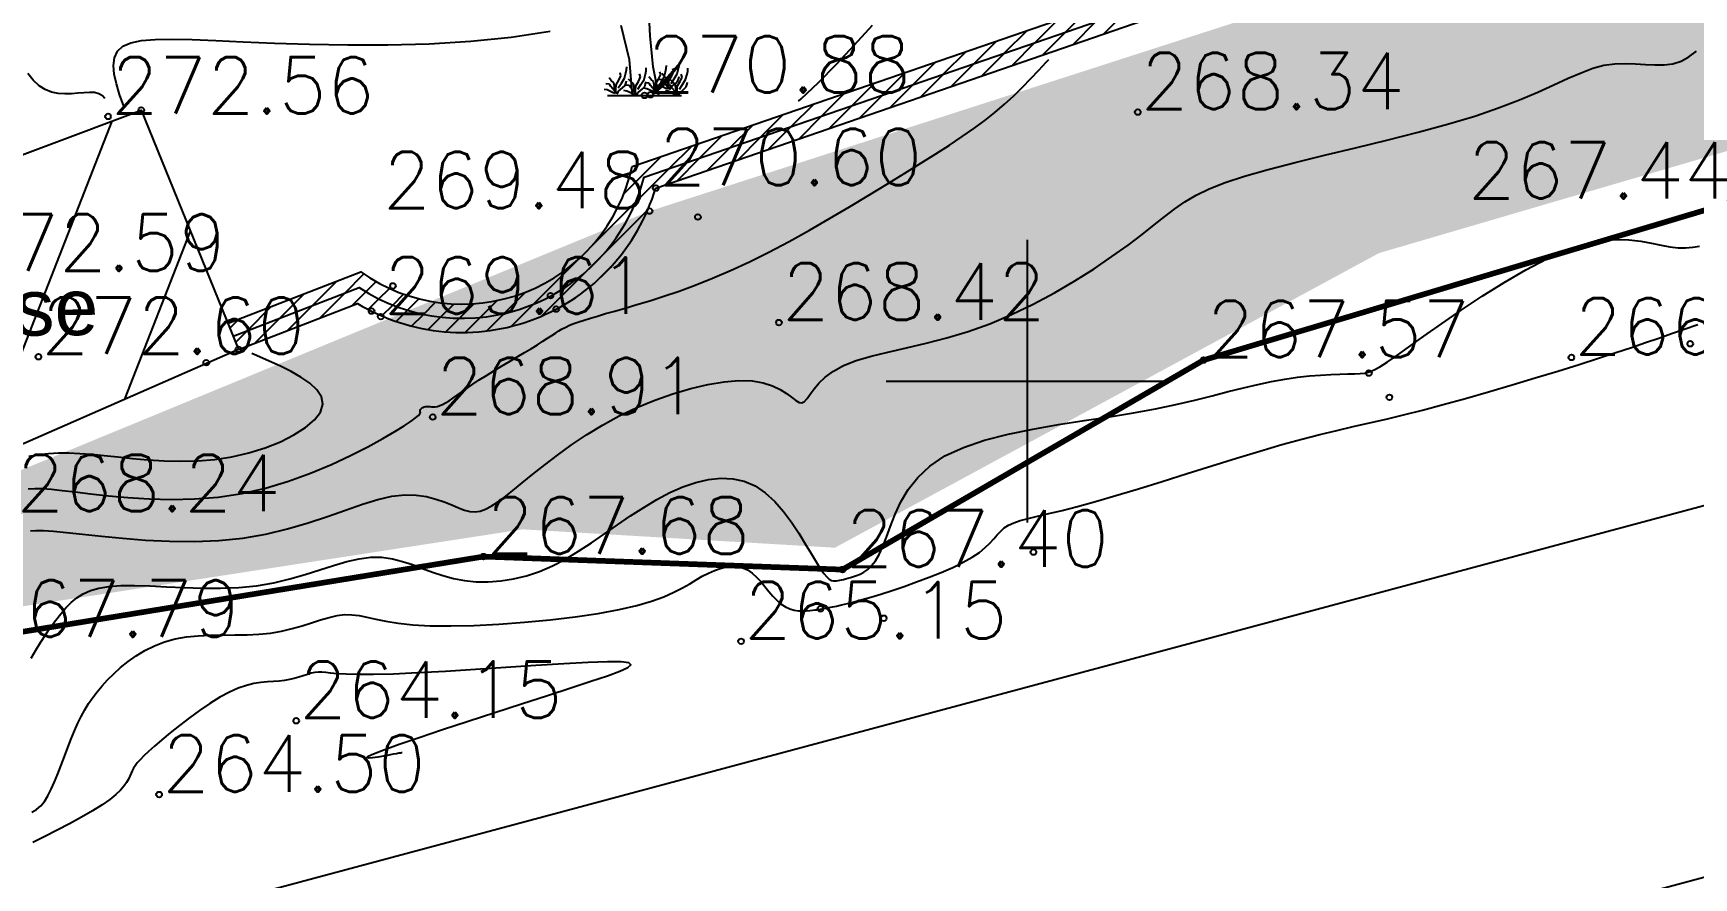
# Model space of a CAD drawing. Extents: x 524954 to 526204, y 9523489 to 9524010.
# Drawn here: x 525682.41 to 525711.79, y 9523591.21 to 9523606.16 of the extents above; entities that cross this region are included whole.
import ezdxf
from ezdxf.enums import TextEntityAlignment as Align

# ---------------------------------------------------------------- set-up
doc = ezdxf.new("R2010")
doc.units = 0
doc.header["$PDMODE"] = 33
doc.header["$PDSIZE"] = 0.1
doc.linetypes.add('ACAD_ISO12W100', pattern=[21, 12, -3, 0, -3, 0, -3])
doc.linetypes.add('CACHE2', pattern=[4.7625, 3.175, -1.5875])
for name, color, linetype in [('Arbre', 34, 'ACAD_ISO12W100'), ('Bati', 6, 'Continuous'), ('Bati_H', 1, 'Continuous'), ('Bord Fleuve', 4, 'ACAD_ISO12W100'), ('Carroyage', 7, 'Continuous'), ('Cloture', 7, 'Continuous'), ('CN_01_00', 3, 'Continuous'), ('CN_02_00', 4, 'Continuous'), ('CN_05_00', 6, 'Continuous'), ('CN_10_00', 1, 'Continuous'), ('Haut_Talus', 30, 'Continuous'), ('Murs', 1, 'Continuous'), ('TopoAlt', 3, 'Continuous'), ('TOPOJIS', 7, 'Continuous'), ('Toponomie', 7, 'CACHE2')]:
    doc.layers.add(name, color=color, linetype=linetype)
doc.styles.add('Simplex 1.0', font='Simplex.shx', dxfattribs={"width": 0.99, "height": 1})
doc.styles.get("Standard").update_dxf_attribs({"font": 'arial.ttf'})
pattern_1 = [(45, (0, 0), (-0.1767766952966, 0.1767766952966), [])]

# ---------------------------------------------------------------- blocks, each defined once
blk = doc.blocks.new('TCPOINT M')
at = {"color": 0}
blk.add_point((0, 0), dxfattribs=at)
at = {"layer": 'TopoAlt', "style": 'Simplex 1.0', "width": 0.99}
blk.add_attdef('ALT', (0.15, 0.15), '', height=1, dxfattribs=at)
blk = doc.blocks.new('v088')
at = {"linetype": 'Continuous'}
for p, q in [((0.102, 1.053), (0.043, 2.109)), ((-0.268, 0.628), (-0.412, 1.235)), ((0.151, 0.506), (0.102, 1.053)), ((-0.213, 0), (-0.268, 0.628)), ((-0.587, 0.264), (-0.627, 0.308)), ((-0.452, 0.267), (-0.416, 0.349)), ((-0.416, 0.349), (-0.433, 0.399)), ((-0.409, 0.214), (-0.353, 0.303)), ((-0.353, 0.303), (-0.329, 0.397)), ((-0.329, 0.397), (-0.317, 0.454)), ((-0.317, 0.454), (-0.315, 0.507)), ((-0.106, 0.248), (-0.07, 0.329)), ((-0.07, 0.329), (-0.087, 0.38)), ((-0.007, 0.284), (0.017, 0.377)), ((0.017, 0.377), (0.029, 0.435)), ((0.029, 0.435), (0.031, 0.488)), ((0.115, 0.284), (0.075, 0.327)), ((0.256, 0), (0.151, 0.506)), ((0.25, 0.286), (0.286, 0.368)), ((0.286, 0.368), (0.269, 0.418)), ((0.293, 0.233), (0.349, 0.322)), ((0.346, 0.341), (0.305, 0.385)), ((0.392, 0.301), (0.346, 0.341)), ((0.349, 0.322), (0.373, 0.416)), ((0.373, 0.416), (0.385, 0.474)), ((0.385, 0.474), (0.387, 0.526)), ((0.404, 0.243), (0.392, 0.301)), ((0.43, 0.264), (0.481, 0.344)), ((0.481, 0.344), (0.517, 0.426)), ((0.517, 0.426), (0.5, 0.476)), ((0.524, 0.291), (0.579, 0.38)), ((0.579, 0.38), (0.603, 0.474)), ((0.591, 0.255), (0.606, 0.303)), ((0.603, 0.474), (0.615, 0.531)), ((0.606, 0.303), (0.613, 0.337)), ((0.615, 0.531), (0.618, 0.584)), ((0.63, 0.243), (0.666, 0.325)), ((0.666, 0.325), (0.649, 0.375)), ((0.728, 0.279), (0.752, 0.373)), ((0.752, 0.373), (0.765, 0.43)), ((0.765, 0.43), (0.767, 0.483)), ((-0.661, 0.096), (-0.712, 0.106)), ((-0.618, 0.197), (-0.683, 0.202)), ((-0.567, 0.053), (-0.661, 0.096)), ((-0.654, 0), (0.654, 0)), ((-0.596, 0.159), (-0.618, 0.197)), ((-0.536, 0.087), (-0.596, 0.159)), ((-0.541, 0.224), (-0.587, 0.264)), ((-0.527, 0.031), (-0.567, 0.053)), ((-0.529, 0.166), (-0.541, 0.224)), ((-0.5, 0.031), (-0.536, 0.087)), ((-0.524, 0.099), (-0.529, 0.166)), ((-0.505, 0.106), (-0.502, 0.188)), ((-0.5, 0.036), (-0.505, 0.106)), ((-0.502, 0.188), (-0.452, 0.267)), ((-0.483, 0.022), (-0.459, 0.072)), ((-0.464, 0.132), (-0.409, 0.214)), ((-0.459, 0.072), (-0.387, 0.132)), ((-0.387, 0.132), (-0.341, 0.178)), ((-0.315, 0.077), (-0.365, 0.087)), ((-0.341, 0.178), (-0.327, 0.226)), ((-0.272, 0.178), (-0.337, 0.183)), ((-0.327, 0.226), (-0.32, 0.26)), ((-0.221, 0.034), (-0.315, 0.077)), ((-0.24, 0.245), (-0.281, 0.288)), ((-0.25, 0.139), (-0.272, 0.178)), ((-0.19, 0.067), (-0.25, 0.139)), ((-0.195, 0.204), (-0.24, 0.245)), ((-0.18, 0.012), (-0.221, 0.034)), ((-0.183, 0.147), (-0.195, 0.204)), ((-0.154, 0.012), (-0.19, 0.067)), ((-0.178, 0.079), (-0.183, 0.147)), ((-0.159, 0.087), (-0.156, 0.168)), ((-0.154, 0.017), (-0.159, 0.087)), ((-0.156, 0.168), (-0.106, 0.248)), ((-0.137, 0.002), (-0.113, 0.053)), ((-0.118, 0.113), (-0.063, 0.195)), ((-0.113, 0.053), (-0.041, 0.113)), ((-0.063, 0.195), (-0.007, 0.284)), ((-0.041, 0.113), (0.005, 0.159)), ((0.041, 0.115), (-0.01, 0.125)), ((0.005, 0.159), (0.019, 0.207)), ((0.019, 0.207), (0.026, 0.24)), ((0.084, 0.216), (0.019, 0.221)), ((0.135, 0.072), (0.041, 0.115)), ((0.106, 0.178), (0.084, 0.216)), ((0.166, 0.106), (0.106, 0.178)), ((0.161, 0.243), (0.115, 0.284)), ((0.175, 0.05), (0.135, 0.072)), ((0.173, 0.185), (0.161, 0.243)), ((0.202, 0.05), (0.166, 0.106)), ((0.178, 0.118), (0.173, 0.185)), ((0.197, 0.125), (0.2, 0.207)), ((0.202, 0.055), (0.197, 0.125)), ((0.2, 0.207), (0.25, 0.286)), ((0.219, 0.041), (0.243, 0.091)), ((0.272, 0.173), (0.221, 0.183)), ((0.238, 0.151), (0.293, 0.233)), ((0.243, 0.091), (0.315, 0.151)), ((0.315, 0.274), (0.25, 0.279)), ((0.365, 0.13), (0.272, 0.173)), ((0.337, 0.236), (0.315, 0.274)), ((0.315, 0.151), (0.361, 0.197)), ((0.397, 0.163), (0.337, 0.236)), ((0.361, 0.197), (0.375, 0.245)), ((0.406, 0.108), (0.365, 0.13)), ((0.421, 0.072), (0.37, 0.082)), ((0.375, 0.245), (0.382, 0.279)), ((0.433, 0.108), (0.397, 0.163)), ((0.464, 0.173), (0.399, 0.178)), ((0.409, 0.175), (0.404, 0.243)), ((0.514, 0.029), (0.421, 0.072)), ((0.428, 0.183), (0.43, 0.264)), ((0.433, 0.113), (0.428, 0.183)), ((0.45, 0.099), (0.474, 0.149)), ((0.495, 0.24), (0.454, 0.284)), ((0.486, 0.135), (0.464, 0.173)), ((0.469, 0.209), (0.524, 0.291)), ((0.474, 0.149), (0.546, 0.209)), ((0.546, 0.063), (0.486, 0.135)), ((0.541, 0.2), (0.495, 0.24)), ((0.555, 0.007), (0.514, 0.029)), ((0.553, 0.142), (0.541, 0.2)), ((0.546, 0.209), (0.591, 0.255)), ((0.582, 0.007), (0.546, 0.063)), ((0.558, 0.075), (0.553, 0.142)), ((0.577, 0.082), (0.579, 0.163)), ((0.582, 0.012), (0.577, 0.082)), ((0.579, 0.163), (0.63, 0.243)), ((0.599, -0.002), (0.623, 0.048)), ((0.618, 0.108), (0.673, 0.19)), ((0.623, 0.048), (0.695, 0.108)), ((0.673, 0.19), (0.728, 0.279)), ((0.695, 0.108), (0.74, 0.154)), ((0.74, 0.154), (0.755, 0.202)), ((0.755, 0.202), (0.762, 0.236))]:
    blk.add_line(p, q, dxfattribs=at)

msp = doc.modelspace()

# ---------------------------------------------------------------- hatches: boundary and pattern name
at = {"layer": 'Bati_H'}
h = msp.add_hatch(dxfattribs=at)
h.set_pattern_fill('_U', color=256, scale=2, angle=-111.3197, style=0, pattern_type=0)
h.set_pattern_definition([(248.680277278, (0, 0), (1.86313226343, -0.7271438434), [])])
h.paths.add_polyline_path([(525686.04, 9523600.562), (525677.561, 9523596.843), (525675.813, 9523601.603), (525684.321, 9523604.797)])
at = {"layer": 'Bord Fleuve', "ltscale": 0.5}
h = msp.add_hatch(dxfattribs=at)
h.set_pattern_fill('ANSI33', color=256, scale=2, angle=330, style=0)
h.paths.add_polyline_path([(526101.715, 9523771.778), (526101.498, 9523728.689), (526067.042, 9523702.1), (526048.223, 9523678.528), (526031.816, 9523676.184), (526027.837, 9523671.249), (526016.46, 9523661.911), (526012.684, 9523655.259), (526010.342, 9523652.337), (526009.349, 9523649.826), (526002.836, 9523644.901), (526001.359, 9523638.704), (525998.552, 9523634.868), (525992.641, 9523630.59), (525971.373, 9523621.771), (525946.333, 9523622.282), (525936.503, 9523619.892), (525930.695, 9523617.923), (525919.699, 9523615.395), (525895.841, 9523612.948), (525885.599, 9523613.628), (525875.196, 9523613.421), (525867.372, 9523614.558), (525859.164, 9523613.749), (525850.68, 9523611.584), (525842.877, 9523609.413), (525834.137, 9523605.724), (525821.783, 9523602.11), (525815.903, 9523600.185), (525796.184, 9523594.113), (525774.026, 9523585.199), (525767.099, 9523581.761), (525763.989, 9523580.32), (525760.33, 9523578.539), (525748.039, 9523572.413), (525744.059, 9523571.766), (525739.195, 9523569.005), (525726.381, 9523563.785), (525719.788, 9523561.814), (525707.248, 9523554.536), (525700.147, 9523552.212), (525692.212, 9523549.16), (525674.921, 9523545.702), (525662.522, 9523542.332), (525644.942, 9523541.016), (525635.899, 9523540.053), (525621.612, 9523536.522), (525609.298, 9523533.789), (525593.484, 9523529.477), (525590.482, 9523529.837), (525587.338, 9523528.188), (525575.413, 9523524.864), (525573.541, 9523524.376), (525537.559, 9523507.804), (525536.053, 9523507.312), (525509.961, 9523500.658), (525472.702, 9523501.018), (525453.195, 9523495.13), (525425.264, 9523493.316), (525409.725, 9523500.229), (525383.624, 9523517.145), (525374.857, 9523528.592), (525397.503, 9523550.219), (525408.728, 9523544.096), (525423.511, 9523536.311), (525445.736, 9523537.578), (525453.966, 9523539.782), (525464.454, 9523546.087), (525473.153, 9523547.827), (525482.046, 9523548.599), (525491.438, 9523548.246), (525499.251, 9523546.152), (525510.455, 9523545.914), (525524.182, 9523548.573), (525533.752, 9523550.446), (525539.312, 9523550.42), (525543.959, 9523554.529), (525548.966, 9523556.567), (525556.157, 9523559.482), (525565.701, 9523562.659), (525575.687, 9523565.927), (525586.045, 9523569.089), (525592.726, 9523570.833), (525599.232, 9523573.013), (525615.849, 9523577.326), (525625.16, 9523582.583), (525628.685, 9523586.517), (525632.523, 9523586.625), (525648.079, 9523583.088), (525655.429, 9523583.638), (525665.347, 9523586.334), (525670.505, 9523587.365), (525674.974, 9523592.31), (525681.363, 9523595.427), (525690.374, 9523596.897), (525696.726, 9523596.667), (525703.112, 9523600.372), (525712.502, 9523603.181), (525720.951, 9523606.622), (525729.973, 9523611.744), (525735.094, 9523612.577), (525741.896, 9523615.967), (525746.088, 9523618.007), (525749.05, 9523619.379), (525756.94, 9523623.296), (525766.831, 9523627.898), (525804.249, 9523638.101), (525817.576, 9523642.025), (525828.432, 9523644.919), (525839.805, 9523649.896), (525846.166, 9523651.166), (525855.839, 9523655.822), (525867.776, 9523655.711), (525877.503, 9523655.632), (525886.144, 9523654.198), (525894.786, 9523653.829), (525911.157, 9523655.506), (525918.652, 9523656.801), (525925.004, 9523658.249), (525933.183, 9523660.832), (525939.613, 9523663.374), (525944.509, 9523665.893), (525950.393, 9523669.022), (525957.623, 9523672.73), (525962.986, 9523676.276), (525970.165, 9523679.965), (525973.599, 9523682.924), (525976.261, 9523684.646), (525980.145, 9523686.246), (525987.591, 9523689.162), (525991.967, 9523692.966), (525998.543, 9523697.851), (526003.542, 9523703.73), (526012.581, 9523711.677), (526026.66, 9523716.709), (526030.85, 9523726.011), (526046.387, 9523740.613), (526052.355, 9523745.599), (526061.927, 9523759.011), (526073.275, 9523760.379), (526077.818, 9523761.95), (526083.981, 9523762.217)])
h.paths.add_polyline_path([(525512.661, 9523516.101), (525534.357, 9523523.257), (525535.319, 9523520.342), (525513.623, 9523513.186)], flags=24)
h.paths.add_polyline_path([(525743.331, 9523593.045), (525764.315, 9523602.078), (525765.529, 9523599.259), (525744.545, 9523590.226)], flags=24)
h.paths.add_polyline_path([(525983.194, 9523662.071), (526001.508, 9523675.73), (526003.343, 9523673.269), (525985.029, 9523659.611)], flags=24)
at = {"layer": 'Haut_Talus'}
h = msp.add_hatch(dxfattribs=at)
h.set_pattern_fill('G_CERCLE_10', color=256, scale=4, angle=285, style=0)
h.set_pattern_definition([(285, (0.414, -1.5455), (4.8989794856, -2.8284271247), [0.8, -3.2]), (15, (1.5455, 0.414), (2.8284271247, 4.8989794856), [0.8, -3.2]), (330, (1.2146, -2.9874), (3.8637055252, 1.0352800256), [0.5656854248, -5.091168824]), (330, (3.1945, 0.4419), (3.8637055252, 1.0352800256), [0.5656854248, -5.091168824]), (60, (0.5934, -0.6692), (-1.0352800256, 3.8637055252), [0.5656854248, -5.091168824]), (60, (4.0227, -2.649), (-1.0352800256, 3.8637055252), [0.5656854248, -5.091168824]), (348.4349488, (2.3182, 0.6212), (3.86370330557, 1.03527617886), [0.8944271908, -8.04984472]), (348.4349488, (1.7045, -3.2703), (3.86370330557, 1.03527617886), [0.8944271908, -8.04984752]), (78.4349488, (0.4141, -1.5455), (-1.03527617886, 3.86370330557), [0.8944271908, -8.04984752]), (78.4349488, (4.3056, -2.1592), (-1.03527617886, 3.86370330557), [0.8944271908, -8.04984752]), (131.5650512, (0.4141, -1.5455), (-1.03527618196, 3.86370330474), [0.8944271908, -8.04984472]), (131.5650512, (1.2146, -2.9874), (-1.03527618196, 3.86370330474), [0.8944271908, -8.04984472]), (221.5650512, (1.5455, 0.4141), (-3.86370330474, -1.03527618196), [0.8944271908, -8.04984472]), (221.5650512, (4.0227, -2.6491), (-3.86370330474, -1.03527618196), [0.8944271908, -8.04984472])])
h.paths.add_polyline_path([(525724.449, 9523613.021), (525724.376, 9523610.952), (525721.327, 9523610.371), (525719.185, 9523611.349), (525693.313, 9523603.008), (525675.58, 9523595.701), (525662.784, 9523590.142), (525659.042, 9523588.283), (525658.935, 9523586.351), (525654.31, 9523585.867), (525647.159, 9523586.941), (525644.577, 9523589.035), (525642.642, 9523587.156), (525643.556, 9523584.955), (525648.234, 9523583.237), (525656.394, 9523584.117), (525666.817, 9523586.91), (525670.396, 9523587.583), (525674.737, 9523592.836), (525681.442, 9523595.896), (525691.068, 9523597.379), (525696.591, 9523597.054), (525706.217, 9523602.266), (525714.086, 9523604.573), (525726.586, 9523610.455), (525729.999, 9523612.337), (525734.118, 9523613.246), (525739.865, 9523615.541), (525749.069, 9523620.146), (525757.023, 9523623.833), (525757.47, 9523626.751), (525754.212, 9523626.843)])
at = {"layer": 'Murs'}
h = msp.add_hatch(dxfattribs=at)
h.set_pattern_fill('_U', color=256, scale=0.25, angle=45, style=0, pattern_type=0)
h.set_pattern_definition(pattern_1)
edge = h.paths.add_edge_path()
edge.add_line((525685.949, 9523600.795), (525688.173, 9523601.655))
edge.add_arc((525689.993, 9523604.439), 3.327, 236.8132, 345.5678)
edge.add_line((525693.215, 9523603.609), (525716.198, 9523611.524))
edge.add_line((525716.198, 9523611.524), (525724.059, 9523613.925))
edge.add_line((525724.059, 9523613.925), (525723.986, 9523614.164))
edge.add_line((525723.986, 9523614.164), (525716.121, 9523611.762))
edge.add_line((525716.121, 9523611.762), (525693.003, 9523603.801))
edge.add_arc((525689.993, 9523604.439), 3.077, 234.4582, 348.0385, ccw=False)
edge.add_line((525688.205, 9523601.935), (525685.859, 9523601.028))
edge.add_line((525685.859, 9523601.028), (525685.949, 9523600.795))
h = msp.add_hatch(dxfattribs=at)
h.set_pattern_fill('_U', color=256, scale=0.25, angle=45, style=0, pattern_type=0)
h.set_pattern_definition(pattern_1)
edge = h.paths.add_edge_path()
edge.add_line((525686.04, 9523600.562), (525688.146, 9523601.376))
edge.add_arc((525689.993, 9523604.439), 3.577, 238.8958, 343.3849)
edge.add_line((525693.421, 9523603.416), (525716.275, 9523611.286))
edge.add_line((525716.275, 9523611.286), (525724.132, 9523613.686))
edge.add_line((525724.132, 9523613.686), (525724.059, 9523613.925))
edge.add_line((525724.059, 9523613.925), (525716.198, 9523611.524))
edge.add_line((525716.198, 9523611.524), (525693.215, 9523603.609))
edge.add_arc((525689.993, 9523604.439), 3.327, 236.8132, 345.5678, ccw=False)
edge.add_line((525688.173, 9523601.655), (525685.949, 9523600.795))
edge.add_line((525685.949, 9523600.795), (525686.04, 9523600.562))

# ---------------------------------------------------------------- linework, layer by layer
at = {"layer": 'Bati', "flags": 128}
msp.add_lwpolyline([(525686.04, 9523600.562), (525677.561, 9523596.843), (525675.813, 9523601.603), (525684.321, 9523604.797), (525684.321, 9523604.797)], close=True, dxfattribs=at)
at = {"layer": 'Bord Fleuve', "ltscale": 0.35, "flags": 128}
msp.add_lwpolyline([(525394.875, 9523547.688, 0.1, 0.1, 0), (525407.137, 9523541.702, 0.1, 0.1, 0), (525423.511, 9523536.311, 0.1, 0.1, 0), (525445.736, 9523537.578, 0.1, 0.1, 0), (525453.966, 9523539.782, 0.1, 0.1, 0), (525464.454, 9523546.087, 0.1, 0.1, 0), (525473.153, 9523547.827, 0.1, 0.1, 0), (525482.046, 9523548.599, 0.1, 0.1, 0), (525491.438, 9523548.246, 0.1, 0.1, 0), (525499.251, 9523546.152, 0.1, 0.1, 0), (525510.455, 9523545.914, 0.1, 0.1, 0), (525524.182, 9523548.573, 0.1, 0.1, 0), (525533.752, 9523550.446, 0.1, 0.1, 0), (525539.312, 9523550.42, 0.1, 0.1, 0), (525543.959, 9523554.529, 0.1, 0.1, 0), (525548.966, 9523556.567, 0.1, 0.1, 0), (525556.157, 9523559.482, 0.1, 0.1, 0), (525565.701, 9523562.659, 0.1, 0.1, 0), (525575.687, 9523565.927, 0.1, 0.1, 0), (525586.045, 9523569.089, 0.1, 0.1, 0), (525592.726, 9523570.833, 0.1, 0.1, 0), (525599.232, 9523573.013, 0.1, 0.1, 0), (525615.849, 9523577.326, 0.1, 0.1, 0), (525625.16, 9523582.583, 0.1, 0.1, 0), (525628.685, 9523586.517, 0.1, 0.1, 0), (525632.523, 9523586.625, 0.1, 0.1, 0), (525648.079, 9523583.088, 0.1, 0.1, 0), (525655.429, 9523583.638, 0.1, 0.1, 0), (525665.347, 9523586.334, 0.1, 0.1, 0), (525670.505, 9523587.365, 0.1, 0.1, 0), (525674.974, 9523592.31, 0.1, 0.1, 0), (525674.974, 9523592.31, 0.1, 0.1, 0), (525681.363, 9523595.427, 0.1, 0.1, 0), (525681.363, 9523595.427, 0.1, 0.1, 0), (525690.374, 9523596.897, 0.1, 0.1, 0), (525696.726, 9523596.667, 0.1, 0.1, 0), (525703.112, 9523600.372, 0.1, 0.1, 0), (525712.502, 9523603.181, 0.1, 0.1, 0), (525712.502, 9523603.181, 0.1, 0.1, 0), (525720.951, 9523606.622, 0.1, 0.1, 0), (525729.973, 9523611.744, 0.1, 0.1, 0), (525735.094, 9523612.577, 0.1, 0.1, 0), (525741.896, 9523615.967, 0.1, 0.1, 0), (525746.088, 9523618.007, 0.1, 0.1, 0), (525749.05, 9523619.379, 0.1, 0.1, 0), (525756.94, 9523623.296, 0.1, 0.1, 0), (525766.831, 9523627.898, 0.1, 0.1, 0), (525804.249, 9523638.101, 0.1, 0.1, 0), (525817.576, 9523642.025, 0.1, 0.1, 0), (525828.432, 9523644.919, 0.1, 0.1, 0), (525839.805, 9523649.896, 0.1, 0.1, 0), (525846.166, 9523651.166, 0.1, 0.1, 0), (525855.839, 9523655.822, 0.1, 0.1, 0), (525867.776, 9523655.711, 0.1, 0.1, 0), (525877.503, 9523655.632, 0.1, 0.1, 0), (525886.144, 9523654.198, 0.1, 0.1, 0), (525894.786, 9523653.829, 0.1, 0.1, 0), (525911.157, 9523655.506, 0.1, 0.1, 0), (525918.652, 9523656.801, 0.1, 0.1, 0), (525925.004, 9523658.249, 0.1, 0.1, 0), (525933.183, 9523660.832, 0.1, 0.1, 0), (525939.613, 9523663.374, 0.1, 0.1, 0), (525944.509, 9523665.893, 0.1, 0.1, 0), (525950.393, 9523669.022, 0.1, 0.1, 0), (525957.623, 9523672.73, 0.1, 0.1, 0), (525962.986, 9523676.276, 0.1, 0.1, 0), (525970.165, 9523679.965, 0.1, 0.1, 0), (525970.165, 9523679.965, 0.1, 0.1, 0), (525973.599, 9523682.924, 0.1, 0.1, 0), (525976.261, 9523684.646, 0.1, 0.1, 0), (525980.145, 9523686.246, 0.1, 0.1, 0), (525987.591, 9523689.162, 0.1, 0.1, 0), (525991.967, 9523692.966, 0.1, 0.1, 0), (525998.543, 9523697.851, 0.1, 0.1, 0), (526003.542, 9523703.73, 0.1, 0.1, 0), (526012.581, 9523711.677, 0.1, 0.1, 0), (526026.66, 9523716.709, 0.1, 0.1, 0), (526030.85, 9523726.011, 0.1, 0.1, 0), (526046.387, 9523740.613, 0.1, 0.1, 0), (526052.355, 9523745.599, 0.1, 0.1, 0), (526061.927, 9523759.011, 0.1, 0.1, 0), (526073.275, 9523760.379, 0.1, 0.1, 0), (526077.818, 9523761.95, 0.1, 0.1, 0), (526083.981, 9523762.217, 0.1, 0.1, 0), (526101.715, 9523771.778, 0, 0, 0)], format="xyseb", dxfattribs=at)
at = {"layer": 'Carroyage'}
for p, q in [((525700, 9523597.5), (525700, 9523602.5)), ((525697.5, 9523600), (525702.5, 9523600))]:
    msp.add_line(p, q, dxfattribs=at)
at = {"layer": 'Cloture', "flags": 128}
for points in [[(525685.859, 9523601.028), (525688.205, 9523601.935, 0.540587), (525693.003, 9523603.801), (525716.121, 9523611.762), (525723.986, 9523614.164)], [(525685.949, 9523600.795), (525688.173, 9523601.655, 0.51368), (525693.215, 9523603.609), (525716.198, 9523611.524), (525724.059, 9523613.925)], [(525686.04, 9523600.562), (525688.146, 9523601.376, 0.490377), (525693.421, 9523603.416), (525716.275, 9523611.286), (525724.132, 9523613.686)]]:
    msp.add_lwpolyline(points, format="xyb", dxfattribs=at)
for points in [[(525686.04, 9523600.562), (525677.561, 9523596.843), (525675.813, 9523601.603), (525684.321, 9523604.797)], [(525684.321, 9523604.797), (525686.04, 9523600.562)]]:
    msp.add_lwpolyline(points, dxfattribs=at)
at = {"layer": 'CN_01_00', "flags": 128}
for points, elevation in [([(525684.013, 9523604.86), (525684.011, 9523604.867), (525683.938, 9523605.069), (525683.881, 9523605.258), (525683.843, 9523605.431), (525683.83, 9523605.587), (525683.848, 9523605.722), (525683.901, 9523605.836), (525683.996, 9523605.924), (525684.136, 9523605.987), (525684.326, 9523606.026), (525684.568, 9523606.046), (525684.866, 9523606.05), (525685.222, 9523606.042), (525685.641, 9523606.026), (525686.125, 9523606.004), (525686.677, 9523605.982), (525687.298, 9523605.962), (525687.972, 9523605.95), (525688.684, 9523605.951), (525689.415, 9523605.971), (525690.148, 9523606.015), (525690.866, 9523606.087), (525691.552, 9523606.195)], 271), ([(525682.318, 9523598.093), (525682.439, 9523598.101), (525682.575, 9523598.099), (525682.734, 9523598.088), (525682.924, 9523598.068), (525683.153, 9523598.041), (525683.425, 9523598.008), (525683.738, 9523597.972), (525684.084, 9523597.94), (525684.458, 9523597.917), (525684.853, 9523597.907), (525685.263, 9523597.916), (525685.682, 9523597.949), (525686.103, 9523598.012), (525686.52, 9523598.108), (525686.926, 9523598.23), (525687.317, 9523598.373), (525687.685, 9523598.527), (525688.024, 9523598.685), (525688.329, 9523598.841), (525688.592, 9523598.985), (525688.809, 9523599.11), (525688.974, 9523599.212), (525689.094, 9523599.29), (525689.174, 9523599.349), (525689.224, 9523599.393), (525689.249, 9523599.423), (525689.258, 9523599.444), (525689.257, 9523599.46), (525689.254, 9523599.473), (525689.256, 9523599.486), (525689.262, 9523599.499), (525689.272, 9523599.512), (525689.286, 9523599.525), (525689.304, 9523599.536), (525689.324, 9523599.545), (525689.346, 9523599.551), (525689.37, 9523599.554), (525689.396, 9523599.554), (525689.423, 9523599.552), (525689.452, 9523599.549), (525689.484, 9523599.548), (525689.52, 9523599.549), (525689.559, 9523599.555), (525689.603, 9523599.567), (525689.651, 9523599.586), (525689.705, 9523599.615), (525689.766, 9523599.652), (525689.833, 9523599.698), (525689.908, 9523599.75), (525689.992, 9523599.81), (525690.085, 9523599.875), (525690.188, 9523599.946), (525690.301, 9523600.021), (525690.426, 9523600.1), (525690.558, 9523600.182), (525690.695, 9523600.265), (525690.834, 9523600.347), (525690.97, 9523600.428), (525691.101, 9523600.506), (525691.223, 9523600.579), (525691.332, 9523600.646), (525691.427, 9523600.706), (525691.509, 9523600.759), (525691.582, 9523600.807), (525691.647, 9523600.85), (525691.709, 9523600.889), (525691.769, 9523600.925), (525691.832, 9523600.958), (525691.899, 9523600.989), (525691.974, 9523601.02), (525692.059, 9523601.05), (525692.156, 9523601.082), (525692.266, 9523601.116), (525692.392, 9523601.153), (525692.535, 9523601.195), (525692.697, 9523601.241), (525692.881, 9523601.294), (525693.088, 9523601.355), (525693.316, 9523601.424), (525693.565, 9523601.504), (525693.834, 9523601.595), (525694.12, 9523601.7), (525694.424, 9523601.82), (525694.744, 9523601.957), (525695.078, 9523602.111), (525695.424, 9523602.284), (525695.78, 9523602.472), (525696.139, 9523602.672), (525696.497, 9523602.877), (525696.85, 9523603.086), (525697.192, 9523603.292), (525697.52, 9523603.492), (525697.828, 9523603.682), (525698.113, 9523603.859), (525698.375, 9523604.023), (525698.617, 9523604.178), (525698.841, 9523604.326), (525699.049, 9523604.47), (525699.242, 9523604.611), (525699.423, 9523604.754), (525699.594, 9523604.899), (525699.756, 9523605.05), (525699.91, 9523605.203), (525700.057, 9523605.355), (525700.196, 9523605.504), (525700.328, 9523605.645), (525700.375, 9523605.694)], 269), ([(525682.374, 9523595.099), (525682.455, 9523595.239), (525682.54, 9523595.379), (525682.628, 9523595.515), (525682.717, 9523595.647), (525682.807, 9523595.771), (525682.897, 9523595.887), (525682.986, 9523595.992), (525683.079, 9523596.086), (525683.178, 9523596.168), (525683.291, 9523596.237), (525683.42, 9523596.294), (525683.571, 9523596.338), (525683.749, 9523596.367), (525683.957, 9523596.383), (525684.199, 9523596.385), (525684.471, 9523596.377), (525684.766, 9523596.363), (525685.077, 9523596.349), (525685.399, 9523596.339), (525685.724, 9523596.339), (525686.048, 9523596.351), (525686.362, 9523596.382), (525686.663, 9523596.435), (525686.949, 9523596.503), (525687.221, 9523596.582), (525687.479, 9523596.663), (525687.724, 9523596.741), (525687.955, 9523596.808), (525688.174, 9523596.859), (525688.381, 9523596.885), (525688.577, 9523596.884), (525688.763, 9523596.857), (525688.943, 9523596.812), (525689.119, 9523596.754), (525689.294, 9523596.689), (525689.472, 9523596.623), (525689.653, 9523596.561), (525689.842, 9523596.509), (525690.04, 9523596.472), (525690.246, 9523596.453), (525690.46, 9523596.451), (525690.68, 9523596.467), (525690.905, 9523596.503), (525691.133, 9523596.559), (525691.363, 9523596.636), (525691.594, 9523596.734), (525691.825, 9523596.854), (525692.056, 9523596.991), (525692.286, 9523597.141), (525692.517, 9523597.299), (525692.747, 9523597.459), (525692.978, 9523597.617), (525693.209, 9523597.768), (525693.441, 9523597.906), (525693.673, 9523598.028), (525693.904, 9523598.13), (525694.133, 9523598.208), (525694.357, 9523598.261), (525694.575, 9523598.284), (525694.787, 9523598.275), (525694.989, 9523598.23), (525695.181, 9523598.147), (525695.36, 9523598.025), (525695.527, 9523597.871), (525695.682, 9523597.694), (525695.824, 9523597.505), (525695.953, 9523597.311), (525696.068, 9523597.124), (525696.17, 9523596.951), (525696.258, 9523596.803), (525696.333, 9523596.687), (525696.395, 9523596.6), (525696.448, 9523596.539), (525696.492, 9523596.499), (525696.529, 9523596.476), (525696.561, 9523596.467), (525696.59, 9523596.466), (525696.618, 9523596.469), (525696.647, 9523596.474), (525696.676, 9523596.48), (525696.708, 9523596.486), (525696.742, 9523596.494), (525696.78, 9523596.503), (525696.821, 9523596.514), (525696.867, 9523596.527), (525696.918, 9523596.543), (525696.975, 9523596.562), (525697.037, 9523596.587), (525697.103, 9523596.622), (525697.171, 9523596.671), (525697.24, 9523596.737), (525697.309, 9523596.823), (525697.377, 9523596.935), (525697.442, 9523597.074), (525697.506, 9523597.243), (525697.574, 9523597.436), (525697.655, 9523597.646), (525697.756, 9523597.864), (525697.887, 9523598.084), (525698.056, 9523598.298), (525698.27, 9523598.498), (525698.537, 9523598.677), (525698.864, 9523598.829), (525699.24, 9523598.956), (525699.654, 9523599.063), (525700.094, 9523599.153), (525700.548, 9523599.232), (525701.003, 9523599.303), (525701.448, 9523599.371), (525701.872, 9523599.44), (525702.263, 9523599.513), (525702.623, 9523599.588), (525702.956, 9523599.665), (525703.264, 9523599.741), (525703.551, 9523599.815), (525703.82, 9523599.883), (525704.074, 9523599.944), (525704.317, 9523599.996), (525704.551, 9523600.037), (525704.774, 9523600.069), (525704.985, 9523600.092), (525705.182, 9523600.109), (525705.362, 9523600.12), (525705.525, 9523600.126), (525705.666, 9523600.13), (525705.786, 9523600.133), (525705.883, 9523600.136), (525705.965, 9523600.144), (525706.044, 9523600.163), (525706.13, 9523600.198), (525706.232, 9523600.254), (525706.36, 9523600.337), (525706.527, 9523600.451), (525706.74, 9523600.603), (525707.008, 9523600.794), (525707.322, 9523601.016), (525707.671, 9523601.256), (525708.044, 9523601.503), (525708.428, 9523601.744), (525708.813, 9523601.969), (525709.186, 9523602.164), (525709.537, 9523602.318), (525709.856, 9523602.422), (525710.144, 9523602.481), (525710.403, 9523602.504), (525710.636, 9523602.5), (525710.846, 9523602.477), (525711.035, 9523602.443), (525711.207, 9523602.407), (525711.363, 9523602.378), (525711.507, 9523602.362), (525711.641, 9523602.36), (525711.767, 9523602.369), (525711.888, 9523602.389)], 267)]:
    msp.add_lwpolyline(points, dxfattribs=dict(at, elevation=elevation))
at = {"layer": 'CN_02_00', "flags": 128}
for points, elevation in [([(525682.361, 9523597.352), (525682.458, 9523597.361), (525682.591, 9523597.36), (525682.767, 9523597.348), (525682.995, 9523597.325), (525683.281, 9523597.294), (525683.616, 9523597.257), (525683.991, 9523597.22), (525684.397, 9523597.189), (525684.822, 9523597.169), (525685.257, 9523597.164), (525685.692, 9523597.179), (525686.117, 9523597.221), (525686.523, 9523597.292), (525686.909, 9523597.386), (525687.273, 9523597.494), (525687.615, 9523597.608), (525687.935, 9523597.721), (525688.232, 9523597.823), (525688.505, 9523597.907), (525688.755, 9523597.964), (525688.982, 9523597.988), (525689.185, 9523597.983), (525689.368, 9523597.957), (525689.532, 9523597.915), (525689.68, 9523597.863), (525689.812, 9523597.81), (525689.93, 9523597.76), (525690.037, 9523597.72), (525690.135, 9523597.697), (525690.228, 9523597.691), (525690.318, 9523597.703), (525690.412, 9523597.735), (525690.512, 9523597.786), (525690.622, 9523597.857), (525690.748, 9523597.95), (525690.892, 9523598.064), (525691.059, 9523598.2), (525691.247, 9523598.353), (525691.457, 9523598.519), (525691.686, 9523598.694), (525691.933, 9523598.873), (525692.198, 9523599.051), (525692.48, 9523599.223), (525692.777, 9523599.385), (525693.087, 9523599.533), (525693.406, 9523599.664), (525693.725, 9523599.777), (525694.041, 9523599.87), (525694.344, 9523599.941), (525694.631, 9523599.988), (525694.893, 9523600.01), (525695.126, 9523600.005), (525695.323, 9523599.973), (525695.488, 9523599.92), (525695.623, 9523599.854), (525695.734, 9523599.784), (525695.825, 9523599.717), (525695.898, 9523599.661), (525695.958, 9523599.625), (525696.008, 9523599.616), (525696.054, 9523599.64), (525696.101, 9523599.693), (525696.155, 9523599.769), (525696.222, 9523599.862), (525696.308, 9523599.966), (525696.42, 9523600.074), (525696.564, 9523600.18), (525696.746, 9523600.278), (525696.97, 9523600.364), (525697.233, 9523600.44), (525697.53, 9523600.514), (525697.855, 9523600.589), (525698.203, 9523600.671), (525698.569, 9523600.766), (525698.946, 9523600.879), (525699.331, 9523601.015), (525699.718, 9523601.177), (525700.101, 9523601.363), (525700.476, 9523601.564), (525700.836, 9523601.775), (525701.176, 9523601.99), (525701.492, 9523602.203), (525701.777, 9523602.406), (525702.027, 9523602.595), (525702.24, 9523602.764), (525702.427, 9523602.914), (525702.603, 9523603.051), (525702.782, 9523603.175), (525702.981, 9523603.292), (525703.213, 9523603.405), (525703.493, 9523603.516), (525703.837, 9523603.629), (525704.254, 9523603.747), (525704.732, 9523603.87), (525705.254, 9523603.997), (525705.802, 9523604.129), (525706.358, 9523604.264), (525706.907, 9523604.403), (525707.43, 9523604.545), (525707.909, 9523604.689), (525708.333, 9523604.834), (525708.703, 9523604.977), (525709.027, 9523605.115), (525709.312, 9523605.244), (525709.564, 9523605.36), (525709.791, 9523605.458), (525709.999, 9523605.536), (525710.196, 9523605.589), (525710.388, 9523605.615), (525710.575, 9523605.621), (525710.756, 9523605.615), (525710.931, 9523605.603), (525711.099, 9523605.594), (525711.261, 9523605.595), (525711.414, 9523605.614), (525711.56, 9523605.66), (525711.698, 9523605.736), (525711.834, 9523605.839)], 268), ([(525683.676, 9523605.004), (525683.632, 9523605.049), (525683.567, 9523605.086), (525683.492, 9523605.105), (525683.405, 9523605.109), (525683.306, 9523605.103), (525683.199, 9523605.093), (525683.085, 9523605.084), (525682.968, 9523605.081), (525682.85, 9523605.089), (525682.733, 9523605.113), (525682.62, 9523605.158), (525682.513, 9523605.228), (525682.411, 9523605.324), (525682.313, 9523605.442)], 272), ([(525682.386, 9523592.373), (525682.469, 9523592.421), (525682.541, 9523592.485), (525682.606, 9523592.565), (525682.667, 9523592.663), (525682.727, 9523592.78), (525682.787, 9523592.912), (525682.847, 9523593.056), (525682.906, 9523593.207), (525682.965, 9523593.363), (525683.024, 9523593.518), (525683.083, 9523593.67), (525683.142, 9523593.813), (525683.2, 9523593.947), (525683.26, 9523594.07), (525683.323, 9523594.186), (525683.389, 9523594.296), (525683.461, 9523594.402), (525683.541, 9523594.506), (525683.628, 9523594.61), (525683.726, 9523594.715), (525683.835, 9523594.823), (525683.956, 9523594.932), (525684.088, 9523595.039), (525684.232, 9523595.14), (525684.386, 9523595.234), (525684.553, 9523595.318), (525684.73, 9523595.387), (525684.919, 9523595.441), (525685.118, 9523595.476), (525685.326, 9523595.496), (525685.54, 9523595.506), (525685.757, 9523595.509), (525685.975, 9523595.51), (525686.192, 9523595.514), (525686.403, 9523595.523), (525686.608, 9523595.544), (525686.803, 9523595.578), (525686.989, 9523595.622), (525687.165, 9523595.673), (525687.333, 9523595.726), (525687.491, 9523595.776), (525687.642, 9523595.82), (525687.784, 9523595.853), (525687.918, 9523595.87), (525688.046, 9523595.869), (525688.175, 9523595.853), (525688.313, 9523595.825), (525688.468, 9523595.791), (525688.649, 9523595.755), (525688.864, 9523595.72), (525689.123, 9523595.691), (525689.432, 9523595.673), (525689.797, 9523595.669), (525690.206, 9523595.679), (525690.645, 9523595.702), (525691.1, 9523595.735), (525691.555, 9523595.779), (525691.995, 9523595.832), (525692.406, 9523595.892), (525692.774, 9523595.959), (525693.086, 9523596.032), (525693.347, 9523596.108), (525693.563, 9523596.186), (525693.744, 9523596.265), (525693.895, 9523596.342), (525694.024, 9523596.417), (525694.139, 9523596.487), (525694.246, 9523596.55), (525694.353, 9523596.606), (525694.459, 9523596.653), (525694.564, 9523596.689), (525694.667, 9523596.713), (525694.768, 9523596.724), (525694.865, 9523596.72), (525694.958, 9523596.699), (525695.046, 9523596.661), (525695.128, 9523596.605), (525695.207, 9523596.534), (525695.281, 9523596.454), (525695.354, 9523596.367), (525695.425, 9523596.28), (525695.495, 9523596.196), (525695.567, 9523596.119), (525695.641, 9523596.055), (525695.717, 9523596.007), (525695.794, 9523595.973), (525695.871, 9523595.951), (525695.946, 9523595.939), (525696.018, 9523595.935), (525696.085, 9523595.936), (525696.145, 9523595.941), (525696.196, 9523595.947), (525696.239, 9523595.952), (525696.274, 9523595.957), (525696.305, 9523595.961), (525696.334, 9523595.966), (525696.364, 9523595.971), (525696.397, 9523595.977), (525696.437, 9523595.985), (525696.486, 9523595.995), (525696.547, 9523596.007), (525696.621, 9523596.022), (525696.709, 9523596.042), (525696.813, 9523596.067), (525696.933, 9523596.098), (525697.071, 9523596.135), (525697.228, 9523596.181), (525697.406, 9523596.235), (525697.603, 9523596.298), (525697.815, 9523596.37), (525698.036, 9523596.448), (525698.257, 9523596.531), (525698.473, 9523596.617), (525698.677, 9523596.706), (525698.862, 9523596.796), (525699.021, 9523596.885), (525699.149, 9523596.971), (525699.252, 9523597.055), (525699.334, 9523597.135), (525699.403, 9523597.211), (525699.464, 9523597.281), (525699.524, 9523597.345), (525699.588, 9523597.403), (525699.664, 9523597.453), (525699.757, 9523597.496), (525699.87, 9523597.535), (525700.009, 9523597.572), (525700.176, 9523597.612), (525700.375, 9523597.659), (525700.61, 9523597.715), (525700.884, 9523597.784), (525701.201, 9523597.87), (525701.562, 9523597.975), (525701.96, 9523598.096), (525702.383, 9523598.227), (525702.82, 9523598.364), (525703.261, 9523598.503), (525703.695, 9523598.638), (525704.111, 9523598.764), (525704.498, 9523598.878), (525704.85, 9523598.974), (525705.171, 9523599.057), (525705.472, 9523599.13), (525705.761, 9523599.197), (525706.047, 9523599.262), (525706.341, 9523599.329), (525706.651, 9523599.403), (525706.987, 9523599.488), (525707.354, 9523599.585), (525707.747, 9523599.694), (525708.155, 9523599.811), (525708.57, 9523599.934), (525708.982, 9523600.057), (525709.381, 9523600.18), (525709.757, 9523600.297), (525710.102, 9523600.407), (525710.409, 9523600.507), (525710.683, 9523600.598), (525710.932, 9523600.682), (525711.166, 9523600.762), (525711.391, 9523600.841), (525711.618, 9523600.921), (525711.854, 9523601.003)], 266)]:
    msp.add_lwpolyline(points, dxfattribs=dict(at, elevation=elevation))
at = {"layer": 'CN_05_00', "elevation": 265, "flags": 128}
msp.add_lwpolyline([(525688.934, 9523593.427), (525688.933, 9523593.427), (525688.93, 9523593.427), (525688.922, 9523593.425), (525688.905, 9523593.422), (525688.877, 9523593.417), (525688.836, 9523593.409), (525688.778, 9523593.399), (525688.702, 9523593.384), (525688.607, 9523593.367), (525688.505, 9523593.35), (525688.412, 9523593.337), (525688.343, 9523593.332), (525688.312, 9523593.34), (525688.337, 9523593.365), (525688.431, 9523593.41), (525688.61, 9523593.48), (525688.883, 9523593.578), (525689.236, 9523593.699), (525689.649, 9523593.836), (525690.103, 9523593.985), (525690.576, 9523594.14), (525691.05, 9523594.293), (525691.505, 9523594.44), (525691.919, 9523594.575), (525692.276, 9523594.691), (525692.567, 9523594.79), (525692.786, 9523594.872), (525692.926, 9523594.936), (525692.981, 9523594.984), (525692.944, 9523595.016), (525692.809, 9523595.033), (525692.569, 9523595.035), (525692.225, 9523595.024), (525691.794, 9523595.001), (525691.301, 9523594.971), (525690.772, 9523594.936), (525690.231, 9523594.9), (525689.702, 9523594.866), (525689.21, 9523594.838), (525688.78, 9523594.817), (525688.43, 9523594.808), (525688.155, 9523594.808), (525687.944, 9523594.815), (525687.786, 9523594.825), (525687.669, 9523594.837), (525687.583, 9523594.848), (525687.515, 9523594.855), (525687.455, 9523594.855), (525687.393, 9523594.847), (525687.328, 9523594.832), (525687.259, 9523594.812), (525687.186, 9523594.789), (525687.109, 9523594.764), (525687.028, 9523594.741), (525686.943, 9523594.721), (525686.853, 9523594.705), (525686.759, 9523594.695), (525686.659, 9523594.689), (525686.552, 9523594.681), (525686.438, 9523594.669), (525686.314, 9523594.649), (525686.181, 9523594.616), (525686.037, 9523594.567), (525685.88, 9523594.498), (525685.711, 9523594.407), (525685.534, 9523594.298), (525685.353, 9523594.175), (525685.172, 9523594.044), (525684.998, 9523593.91), (525684.834, 9523593.778), (525684.685, 9523593.654), (525684.555, 9523593.543), (525684.45, 9523593.449), (525684.365, 9523593.369), (525684.299, 9523593.303), (525684.249, 9523593.246), (525684.211, 9523593.196), (525684.182, 9523593.151), (525684.159, 9523593.108), (525684.139, 9523593.063), (525684.119, 9523593.014), (525684.094, 9523592.962), (525684.061, 9523592.903), (525684.016, 9523592.839), (525683.954, 9523592.767), (525683.871, 9523592.688), (525683.763, 9523592.601), (525683.626, 9523592.504), (525683.457, 9523592.398), (525683.264, 9523592.285), (525683.053, 9523592.17), (525682.834, 9523592.055), (525682.614, 9523591.944), (525682.401, 9523591.841)], dxfattribs=at)
at = {"layer": 'CN_10_00', "elevation": 270, "flags": 128}
for points in [[(525695.947, 9523604.952), (525695.994, 9523604.993), (525696.304, 9523605.285), (525696.62, 9523605.606), (525696.939, 9523605.948), (525697.258, 9523606.3)], [(525682.332, 9523598.671), (525682.507, 9523598.702), (525682.682, 9523598.721), (525682.859, 9523598.73), (525683.042, 9523598.73), (525683.234, 9523598.722), (525683.44, 9523598.707), (525683.663, 9523598.686), (525683.905, 9523598.66), (525684.165, 9523598.634), (525684.439, 9523598.61), (525684.724, 9523598.592), (525685.019, 9523598.585), (525685.319, 9523598.591), (525685.622, 9523598.615), (525685.925, 9523598.661), (525686.225, 9523598.73), (525686.513, 9523598.82), (525686.782, 9523598.928), (525687.022, 9523599.049), (525687.225, 9523599.179), (525687.384, 9523599.316), (525687.489, 9523599.454), (525687.532, 9523599.591), (525687.508, 9523599.722), (525687.427, 9523599.846), (525687.301, 9523599.963), (525687.145, 9523600.071), (525686.971, 9523600.17), (525686.793, 9523600.258), (525686.623, 9523600.336), (525686.475, 9523600.401), (525686.359, 9523600.453), (525686.277, 9523600.492)]]:
    msp.add_lwpolyline(points, dxfattribs=at)

# ---------------------------------------------------------------- block references
at = {"layer": 'Arbre'}
msp.add_blockref('v088', (525693.223, 9523605.056), dxfattribs=at)
at = {"layer": 'TOPOJIS'}
ref = msp.add_blockref('TCPOINT M', (525693.223, 9523605.056, 270.88), dxfattribs=at)
ref.add_attrib('ALT', '270.88', (525693.273, 9523605.106, 270.88), dxfattribs={"layer": 'TopoAlt', "height": 1, "style": 'Simplex 1.0', "width": 0.99})
ref = msp.add_blockref('TCPOINT M', (525683.733, 9523604.683, 272.56), dxfattribs=at)
ref.add_attrib('ALT', '272.56', (525683.783, 9523604.733, 272.56), dxfattribs={"layer": 'TopoAlt', "height": 1, "style": 'Simplex 1.0', "width": 0.99})
ref = msp.add_blockref('TCPOINT M', (525701.949, 9523604.76, 268.34), dxfattribs=at)
ref.add_attrib('ALT', '268.34', (525701.999, 9523604.81, 268.34), dxfattribs={"layer": 'TopoAlt', "height": 1, "style": 'Simplex 1.0', "width": 0.99})
for p in [(525693.328, 9523605.067), (525684.321, 9523604.797, 269.66), (525694.167, 9523602.904, 269.67), (525688.773, 9523601.686, 270.54), (525691.56, 9523601.512, 270.52), (525688.395, 9523601.239, 269.51), (525691.662, 9523601.275, 269.19), (525686.04, 9523600.562, 270.02), (525711.722, 9523600.661, 265.77), (525685.47, 9523600.327, 272.57), (525706.038, 9523600.143, 267.02), (525706.4, 9523599.715, 266.12), (525700.103, 9523596.976, 265.61), (525696.334, 9523595.973, 266.02), (525697.454, 9523595.806, 265.14)]:
    msp.add_blockref('TCPOINT M', p, dxfattribs=at)
ref = msp.add_blockref('TCPOINT M', (525693.421, 9523603.416, 270.6), dxfattribs=at)
ref.add_attrib('ALT', '270.60', (525693.471, 9523603.466, 270.6), dxfattribs={"layer": 'TopoAlt', "height": 1, "style": 'Simplex 1.0', "width": 0.99})
ref = msp.add_blockref('TCPOINT M', (525693.313, 9523603.008, 269.48), dxfattribs=at)
ref.add_attrib('ALT', '269.48', dxfattribs={"layer": 'TopoAlt', "height": 1, "style": 'Simplex 1.0', "width": 0.99}).set_placement((525693.263, 9523603.058, 269.48), align=Align.RIGHT)
ref = msp.add_blockref('TCPOINT M', (525712.502, 9523603.181, 267.44), dxfattribs=at)
ref.add_attrib('ALT', '267.44', dxfattribs={"layer": 'TopoAlt', "height": 1, "style": 'Simplex 1.0', "width": 0.99}).set_placement((525712.452, 9523603.231, 267.44), align=Align.RIGHT)
ref = msp.add_blockref('TCPOINT M', (525681.118, 9523601.902, 272.59), dxfattribs=at)
ref.add_attrib('ALT', '272.59', (525681.168, 9523601.952, 272.59), dxfattribs={"layer": 'TopoAlt', "height": 1, "style": 'Simplex 1.0', "width": 0.99})
ref = msp.add_blockref('TCPOINT M', (525688.557, 9523601.142, 269.61), dxfattribs=at)
ref.add_attrib('ALT', '269.61', (525688.607, 9523601.192, 269.61), dxfattribs={"layer": 'TopoAlt', "height": 1, "style": 'Simplex 1.0', "width": 0.99})
ref = msp.add_blockref('TCPOINT M', (525695.602, 9523601.037, 268.42), dxfattribs=at)
ref.add_attrib('ALT', '268.42', (525695.652, 9523601.087, 268.42), dxfattribs={"layer": 'TopoAlt', "height": 1, "style": 'Simplex 1.0', "width": 0.99})
ref = msp.add_blockref('TCPOINT M', (525682.502, 9523600.431, 272.6), dxfattribs=at)
ref.add_attrib('ALT', '272.60', (525682.552, 9523600.481, 272.6), dxfattribs={"layer": 'TopoAlt', "height": 1, "style": 'Simplex 1.0', "width": 0.99})
ref = msp.add_blockref('TCPOINT M', (525703.112, 9523600.372, 267.57), dxfattribs=at)
ref.add_attrib('ALT', '267.57', (525703.162, 9523600.422, 267.57), dxfattribs={"layer": 'TopoAlt', "height": 1, "style": 'Simplex 1.0', "width": 0.99})
ref = msp.add_blockref('TCPOINT M', (525709.62, 9523600.42, 266.18), dxfattribs=at)
ref.add_attrib('ALT', '266.18', (525709.67, 9523600.47, 266.18), dxfattribs={"layer": 'TopoAlt', "height": 1, "style": 'Simplex 1.0', "width": 0.99})
ref = msp.add_blockref('TCPOINT M', (525689.476, 9523599.366, 268.91), dxfattribs=at)
ref.add_attrib('ALT', '268.91', (525689.526, 9523599.416, 268.91), dxfattribs={"layer": 'TopoAlt', "height": 1, "style": 'Simplex 1.0', "width": 0.99})
ref = msp.add_blockref('TCPOINT M', (525682.06, 9523597.648, 268.24), dxfattribs=at)
ref.add_attrib('ALT', '268.24', (525682.11, 9523597.698, 268.24), dxfattribs={"layer": 'TopoAlt', "height": 1, "style": 'Simplex 1.0', "width": 0.99})
ref = msp.add_blockref('TCPOINT M', (525690.374, 9523596.897, 267.68), dxfattribs=at)
ref.add_attrib('ALT', '267.68', (525690.424, 9523596.947, 267.68), dxfattribs={"layer": 'TopoAlt', "height": 1, "style": 'Simplex 1.0', "width": 0.99})
ref = msp.add_blockref('TCPOINT M', (525696.726, 9523596.667, 267.4), dxfattribs=at)
ref.add_attrib('ALT', '267.40', (525696.776, 9523596.717, 267.4), dxfattribs={"layer": 'TopoAlt', "height": 1, "style": 'Simplex 1.0', "width": 0.99})
ref = msp.add_blockref('TCPOINT M', (525681.363, 9523595.427, 267.79), dxfattribs=at)
ref.add_attrib('ALT', '267.79', (525681.413, 9523595.477, 267.79), dxfattribs={"layer": 'TopoAlt', "height": 1, "style": 'Simplex 1.0', "width": 0.99})
ref = msp.add_blockref('TCPOINT M', (525694.931, 9523595.398, 265.15), dxfattribs=at)
ref.add_attrib('ALT', '265.15', (525694.981, 9523595.448, 265.15), dxfattribs={"layer": 'TopoAlt', "height": 1, "style": 'Simplex 1.0', "width": 0.99})
ref = msp.add_blockref('TCPOINT M', (525687.061, 9523593.992, 264.15), dxfattribs=at)
ref.add_attrib('ALT', '264.15', (525687.111, 9523594.042, 264.15), dxfattribs={"layer": 'TopoAlt', "height": 1, "style": 'Simplex 1.0', "width": 0.99})
ref = msp.add_blockref('TCPOINT M', (525684.637, 9523592.687, 264.5), dxfattribs=at)
ref.add_attrib('ALT', '264.50', (525684.687, 9523592.737, 264.5), dxfattribs={"layer": 'TopoAlt', "height": 1, "style": 'Simplex 1.0', "width": 0.99})

# ---------------------------------------------------------------- texts
at = {"layer": 'Toponomie', "insert": (525678.045, 9523601.76), "char_height": 1, "width": 38.52036, "attachment_point": 1, "rotation": 0.603}
msp.add_mtext('Terrasse', dxfattribs=at)

doc.saveas('drawing.dxf')
